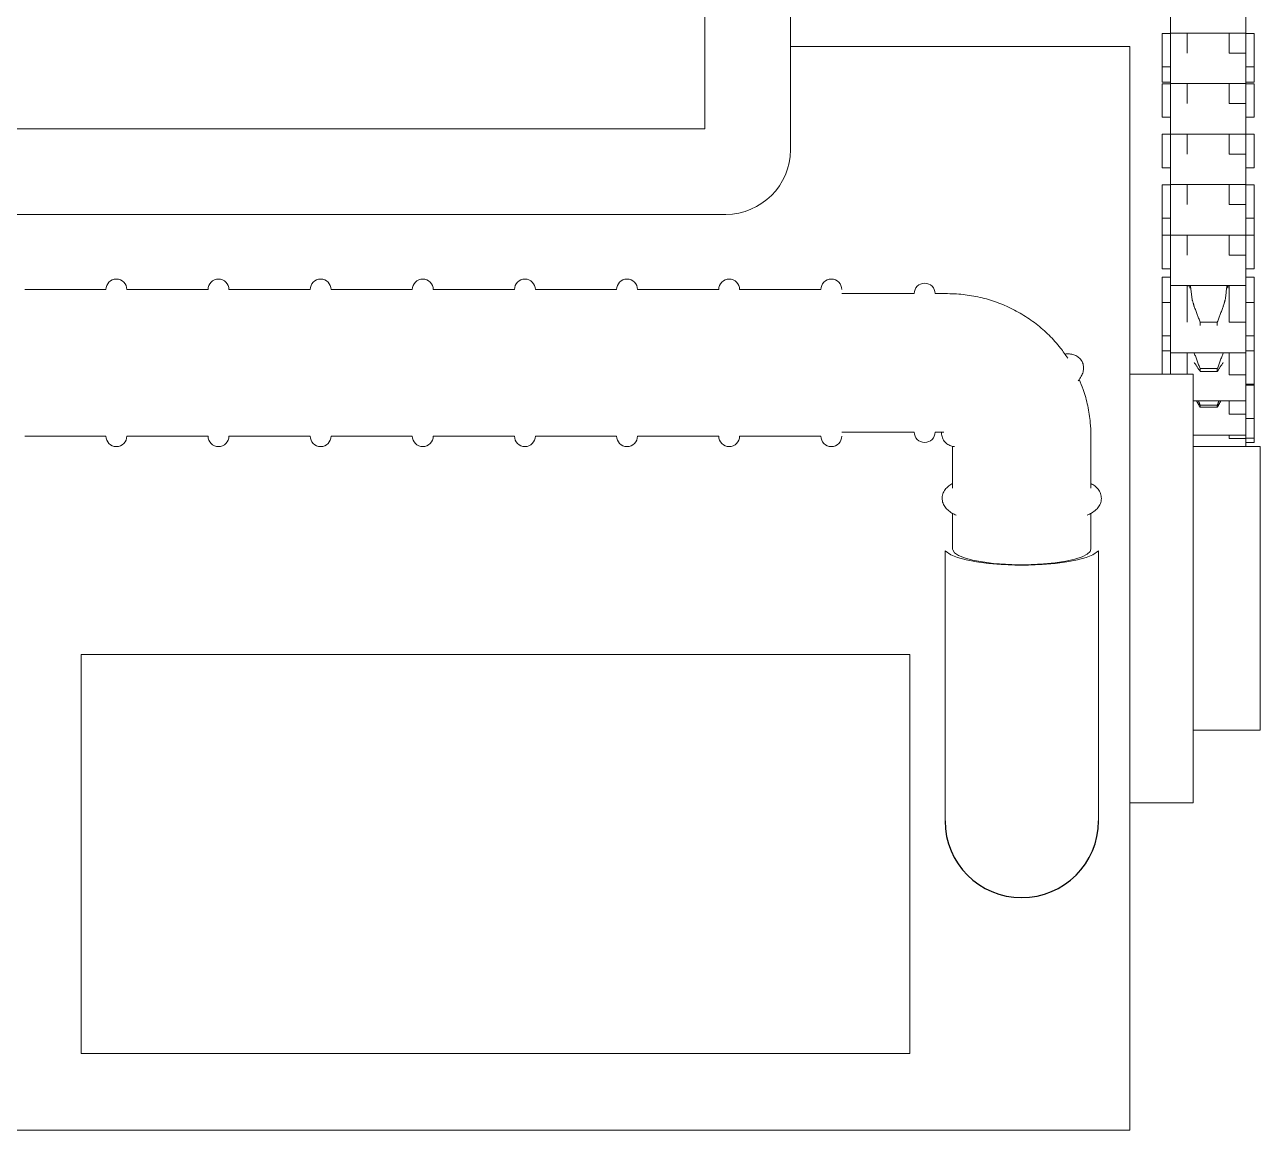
# Model space of a CAD drawing. Header units: inches. Extents: x 1.5 to 20.4, y 6.8 to 20.8.
# Drawn here: x 6.238 to 8.083, y 12.896 to 14.546 of the extents above; entities that cross this region are included whole.
import ezdxf

# ---------------------------------------------------------------- set-up
doc = ezdxf.new("R2010")
doc.units = ezdxf.units.IN
doc.header["$MEASUREMENT"] = 0

msp = doc.modelspace()

# ---------------------------------------------------------------- linework, layer by layer
at = {"color": 7, "linetype": 'Continuous', "lineweight": 15}
for p, q in [((7.253815, 16.30611), (7.253815, 14.390422)), ((7.381542, 14.359172), (7.381542, 15.889954)), ((7.949, 14.533256), (7.949, 14.578812)), ((8.0615, 14.533256), (8.0615, 14.578812)), ((7.9365, 14.482891), (7.9365, 14.532891)), ((7.949, 14.533256), (7.949, 14.503447)), ((7.974, 14.533256), (7.974, 14.503447)), ((8.0365, 14.533256), (8.0365, 14.503447)), ((8.0615, 14.533256), (8.0615, 14.503447)), ((8.074, 14.482891), (8.074, 14.532891)), ((7.888062, 14.513125), (7.888062, 12.895625)), ((7.888062, 14.513125), (7.888062, 13.980984)), ((7.949, 14.457891), (7.949, 14.503447)), ((8.0365, 14.503447), (8.0615, 14.503447)), ((8.0615, 14.457891), (8.0615, 14.503447)), ((7.9365, 14.482891), (7.9365, 14.459834)), ((8.074, 14.482891), (8.074, 14.459834)), ((7.9365, 14.407525), (7.9365, 14.457525)), ((7.949, 14.457891), (7.949, 14.428081)), ((7.974, 14.457891), (7.974, 14.428081)), ((8.0365, 14.457891), (8.0365, 14.428081)), ((8.0615, 14.457891), (8.0615, 14.428081)), ((8.074, 14.407525), (8.074, 14.457525)), ((7.949, 14.382525), (7.949, 14.428081)), ((8.0365, 14.428081), (8.0615, 14.428081)), ((8.0615, 14.382525), (8.0615, 14.428081)), ((5.347565, 14.390422), (7.253815, 14.390422)), ((7.9365, 14.332159), (7.9365, 14.382159)), ((7.949, 14.382525), (7.949, 14.352715)), ((7.974, 14.382525), (7.974, 14.352715)), ((8.0365, 14.382525), (8.0365, 14.352715)), ((8.0615, 14.382525), (8.0615, 14.352715)), ((8.074, 14.332159), (8.074, 14.382159)), ((7.949, 14.30716), (7.949, 14.352715)), ((8.0365, 14.352715), (8.0615, 14.352715)), ((8.0615, 14.30716), (8.0615, 14.352715)), ((7.9365, 14.332159), (7.9365, 14.332146)), ((8.074, 14.332159), (8.074, 14.332146)), ((7.9365, 14.256794), (7.9365, 14.306794)), ((7.949, 14.30716), (7.949, 14.27735)), ((7.974, 14.30716), (7.974, 14.27735)), ((8.0365, 14.30716), (8.0365, 14.27735)), ((8.0615, 14.30716), (8.0615, 14.27735)), ((8.074, 14.256794), (8.074, 14.306794)), ((5.316315, 14.262695), (7.285065, 14.262695)), ((7.949, 14.231794), (7.949, 14.27735)), ((8.0365, 14.27735), (8.0615, 14.27735)), ((8.0615, 14.231794), (8.0615, 14.27735)), ((7.9365, 14.256794), (7.9365, 14.231428)), ((8.074, 14.256794), (8.074, 14.231428)), ((7.9365, 14.181428), (7.9365, 14.231428)), ((7.949, 14.231794), (7.949, 14.201984)), ((7.974, 14.231794), (7.974, 14.201984)), ((8.0365, 14.231794), (8.0365, 14.201984)), ((8.0615, 14.231794), (8.0615, 14.201984)), ((8.074, 14.181428), (8.074, 14.231428)), ((7.949, 14.156428), (7.949, 14.201984)), ((8.0365, 14.201984), (8.0615, 14.201984)), ((8.0615, 14.156428), (8.0615, 14.201984)), ((7.9365, 14.168722), (7.9365, 14.131188)), ((8.074, 14.168722), (8.074, 14.131188)), ((7.949, 14.156428), (7.949, 14.101744)), ((7.974, 14.156428), (7.974, 14.101744)), ((7.97775, 14.152459), (7.97775, 14.156188)), ((8.034375, 14.152459), (8.034375, 14.156188)), ((8.0365, 14.156428), (8.0365, 14.101744)), ((8.0615, 14.156428), (8.0615, 14.101744)), ((7.9365, 14.131188), (7.9365, 14.081849)), ((8.074, 14.131188), (8.074, 14.081849)), ((7.949, 14.101744), (7.949, 14.05751)), ((7.99325, 14.096765), (7.99325, 14.101905)), ((7.99325, 14.101905), (8.018875, 14.101905)), ((8.018875, 14.096765), (8.018875, 14.101905)), ((8.0615, 14.101744), (8.0365, 14.101744)), ((8.0615, 14.101744), (8.0615, 14.056188)), ((7.9365, 14.081849), (7.9365, 14.081188)), ((7.9365, 14.081188), (7.9365, 14.059135)), ((8.074, 14.081849), (8.074, 14.081188)), ((8.074, 14.081188), (8.074, 14.059135)), ((7.9365, 14.059135), (7.9365, 14.024375)), ((8.074, 14.059135), (8.074, 14.009206)), ((7.949, 14.05751), (7.949, 14.056188)), ((7.949, 14.056188), (7.949, 14.024375)), ((7.974, 14.056188), (7.974, 14.024375)), ((8.0365, 14.056188), (8.0365, 14.023042)), ((8.0615, 14.056188), (8.0615, 14.023042)), ((7.983062, 13.384375), (7.983062, 14.024375)), ((7.99325, 14.028252), (7.99325, 14.032421)), ((7.99325, 14.032421), (8.018875, 14.032421)), ((8.018875, 14.028252), (7.99325, 14.028252)), ((8.018875, 14.028252), (8.018875, 14.032421)), ((8.0615, 14.023042), (8.0365, 14.023042)), ((8.0615, 14.023042), (8.0615, 13.984135)), ((8.074, 14.009206), (8.074, 14.009135)), ((8.074, 14.009206), (8.074, 14.007894)), ((8.074, 14.007894), (8.074, 13.957894)), ((8.0365, 13.984135), (8.0365, 13.964408)), ((8.0615, 13.984135), (8.0615, 13.964408)), ((7.888062, 13.980984), (7.888062, 13.767594)), ((7.99325, 13.974691), (7.99325, 13.977818)), ((7.99325, 13.977818), (8.018875, 13.977818)), ((8.018875, 13.974691), (7.99325, 13.974691)), ((8.018875, 13.974691), (8.018875, 13.977818)), ((8.0615, 13.964408), (8.0365, 13.964408)), ((8.0615, 13.964408), (8.0615, 13.932894)), ((8.074, 13.957894), (8.074, 13.928693)), ((8.0365, 13.932894), (8.0365, 13.928257)), ((8.0615, 13.932894), (8.0615, 13.928257)), ((8.0615, 13.928257), (8.0365, 13.928257)), ((8.0615, 13.928257), (8.0615, 13.916125)), ((8.074, 13.928693), (8.074, 13.922231)), ((8.083063, 13.492625), (8.083063, 13.916125)), ((7.983062, 13.813821), (7.983062, 13.384375)), ((8.083063, 13.776798), (8.083063, 13.492625)), ((6.322438, 13.605899), (7.559938, 13.605899)), ((6.322438, 13.605899), (6.322438, 13.486674)), ((6.322438, 13.605899), (7.559938, 13.605899)), ((6.322438, 13.605899), (6.322438, 13.486674)), ((7.559938, 13.605899), (7.559938, 13.486674)), ((7.559938, 13.605899), (7.559938, 13.486674)), ((6.322438, 13.486674), (6.322438, 13.010097)), ((6.322438, 13.486674), (6.322438, 13.010097)), ((7.559938, 13.486674), (7.559938, 13.010097)), ((7.559938, 13.486674), (7.559938, 13.010097))]:
    msp.add_line(p, q, dxfattribs=at)
at = {"color": 7, "linetype": 'Continuous', "lineweight": 15, "flags": 128}
for points in [[(7.830138, 13.762951), (7.829089, 13.759648), (7.824651, 13.75548), (7.816884, 13.751567), (7.806053, 13.748041), (7.792527, 13.745023), (7.776765, 13.742616), (7.759306, 13.740901), (7.740743, 13.739937), (7.721709, 13.739757), (7.702851, 13.740366), (7.684812, 13.741745), (7.668207, 13.743846), (7.6536, 13.746597), (7.64149, 13.749905), (7.632288, 13.753658), (7.626308, 13.757727), (7.623753, 13.761974), (7.623662, 13.762951)], [(7.612336, 13.35745), (7.612336, 13.760427), (7.620985, 13.754627), (7.630881, 13.750569), (7.643816, 13.746971), (7.659382, 13.743945), (7.677086, 13.741587), (7.696366, 13.739973), (7.716614, 13.739153), (7.737186, 13.739153), (7.757434, 13.739973), (7.776714, 13.741587), (7.794418, 13.743945), (7.809984, 13.746971), (7.822919, 13.750569), (7.832815, 13.754627), (7.841464, 13.760427), (7.841464, 13.35745)]]:
    msp.add_lwpolyline(points, dxfattribs=at)
at = {"color": 7, "linetype": 'Continuous', "lineweight": 15}
for centre, radius, start, end in [((7.285065, 14.359172), 0.096477, 270, 0), ((6.375068, 14.150472), 0.015625, 0, 180), ((6.527568, 14.150472), 0.015625, 0, 180), ((6.680068, 14.150472), 0.015625, 0, 180), ((6.832568, 14.150472), 0.015625, 0, 180), ((6.985068, 14.150472), 0.015625, 0, 180), ((7.137568, 14.150472), 0.015625, 0, 180), ((7.290068, 14.150472), 0.015625, 0, 180), ((7.442568, 14.150472), 0.015625, 0, 180), ((7.581938, 14.144335), 0.015625, 0, 180), ((6.375068, 13.931722), 0.015625, 180, 0), ((6.527568, 13.931722), 0.015625, 180, 0), ((6.680068, 13.931722), 0.015625, 180, 0), ((6.832568, 13.931722), 0.015625, 180, 0), ((6.985068, 13.931722), 0.015625, 180, 0), ((7.137568, 13.931722), 0.015625, 180, 0), ((7.290068, 13.931722), 0.015625, 180, 0), ((7.442568, 13.931722), 0.015625, 180, 0), ((7.581938, 13.937859), 0.015625, 180, 0)]:
    msp.add_arc(centre, radius, start, end, dxfattribs=at)
msp.add_arc((7.7269, 13.35745), 0.114564, 180, 0)
for points in [[(7.949, 14.532891), (7.9365, 14.532891)], [(7.949, 14.533256), (8.0615, 14.533256)], [(8.074, 14.532891), (8.0615, 14.532891)], [(7.888062, 14.513125), (7.381542, 14.513125)], [(7.888062, 14.513125), (7.381542, 14.513125)], [(7.9365, 14.482891), (7.949, 14.482891)], [(8.0615, 14.482891), (8.074, 14.482891)], [(7.9365, 14.459834), (7.949, 14.459834)], [(7.949, 14.457525), (7.9365, 14.457525)], [(7.949, 14.457891), (8.0615, 14.457891)], [(8.0615, 14.459834), (8.074, 14.459834)], [(8.074, 14.457525), (8.0615, 14.457525)], [(7.9365, 14.407525), (7.949, 14.407525)], [(8.0615, 14.407525), (8.074, 14.407525)], [(7.949, 14.382159), (7.9365, 14.382159)], [(7.949, 14.382525), (8.0615, 14.382525)], [(8.074, 14.382159), (8.0615, 14.382159)], [(7.9365, 14.332159), (7.949, 14.332159)], [(7.9365, 14.332146), (7.949, 14.332146)], [(8.0615, 14.332159), (8.074, 14.332159)], [(8.0615, 14.332146), (8.074, 14.332146)], [(7.949, 14.306794), (7.9365, 14.306794)], [(7.949, 14.30716), (8.0615, 14.30716)], [(8.074, 14.306794), (8.0615, 14.306794)], [(7.9365, 14.256794), (7.949, 14.256794)], [(8.0615, 14.256794), (8.074, 14.256794)], [(7.949, 14.231428), (7.9365, 14.231428)], [(7.949, 14.231794), (8.0615, 14.231794)], [(8.074, 14.231428), (8.0615, 14.231428)], [(7.9365, 14.181428), (7.949, 14.181428)], [(7.949, 14.168722), (7.9365, 14.168722)], [(8.0615, 14.181428), (8.074, 14.181428)], [(8.074, 14.168722), (8.0615, 14.168722)], [(6.359443, 14.150472), (6.238193, 14.150472)], [(6.511943, 14.150472), (6.390693, 14.150472)], [(6.664443, 14.150472), (6.543193, 14.150472)], [(6.816943, 14.150472), (6.695693, 14.150472)], [(6.969443, 14.150472), (6.848193, 14.150472)], [(7.121943, 14.150472), (7.000693, 14.150472)], [(7.274443, 14.150472), (7.153193, 14.150472)], [(7.426943, 14.150472), (7.305693, 14.150472)], [(7.949, 14.156428), (8.0615, 14.156428)], [(7.97775, 14.156188), (7.974, 14.156188)], [(7.978779, 14.156428), (7.981401, 14.135391)], [(8.030724, 14.135391), (8.033346, 14.156428)], [(8.0365, 14.156188), (8.034375, 14.156188)], [(7.566313, 14.144335), (7.458193, 14.144335)], [(7.615938, 14.144335), (7.597562, 14.144335)], [(7.981401, 14.135391), (7.984439, 14.124884)], [(8.027686, 14.124884), (8.030724, 14.135391)], [(7.949, 14.131188), (7.9365, 14.131188)], [(7.984439, 14.124884), (7.99325, 14.101905)], [(8.018875, 14.101905), (8.027686, 14.124884)], [(8.074, 14.131188), (8.0615, 14.131188)], [(7.9365, 14.081188), (7.949, 14.081188)], [(8.0615, 14.081188), (8.074, 14.081188)], [(7.949, 14.059135), (7.9365, 14.059135)], [(8.074, 14.059135), (8.0615, 14.059135)], [(7.949, 14.056188), (8.0615, 14.056188)], [(7.984303, 14.056188), (7.984439, 14.055698)], [(7.984439, 14.055698), (7.99325, 14.032421)], [(7.99325, 14.028252), (7.984439, 14.041625)], [(8.018875, 14.032421), (8.027686, 14.055698)], [(8.027686, 14.041625), (8.018875, 14.028252)], [(8.027686, 14.055698), (8.027822, 14.056188)], [(7.983062, 14.024375), (7.888062, 14.024375)], [(7.983062, 14.024375), (7.888062, 14.024375)], [(8.0615, 14.009135), (8.074, 14.009135)], [(8.074, 14.007894), (8.0615, 14.007894)], [(7.983062, 13.984135), (8.0615, 13.984135)], [(7.99325, 13.974691), (7.987966, 13.984135)], [(7.990848, 13.984135), (7.99325, 13.977818)], [(8.024159, 13.984135), (8.018875, 13.974691)], [(8.018875, 13.977818), (8.021277, 13.984135)], [(8.0615, 13.957894), (8.074, 13.957894)], [(6.238193, 13.931722), (6.359443, 13.931722)], [(6.390693, 13.931722), (6.511943, 13.931722)], [(6.543193, 13.931722), (6.664443, 13.931722)], [(6.695693, 13.931722), (6.816943, 13.931722)], [(6.848193, 13.931722), (6.969443, 13.931722)], [(7.000693, 13.931722), (7.121943, 13.931722)], [(7.153193, 13.931722), (7.274443, 13.931722)], [(7.305693, 13.931722), (7.426943, 13.931722)], [(7.458193, 13.937859), (7.566313, 13.937859)], [(7.597562, 13.937859), (7.610745, 13.937859)], [(7.830138, 13.853981), (7.830138, 13.932978)], [(7.983062, 13.932894), (8.0615, 13.932894)], [(7.623662, 13.916673), (7.623662, 13.853981)], [(8.083063, 13.916125), (7.983062, 13.916125)], [(8.083063, 13.916125), (7.983062, 13.916125)], [(8.0615, 13.928693), (8.074, 13.928693)], [(8.0615, 13.922231), (8.074, 13.922231)], [(7.623662, 13.81646), (7.623662, 13.762951)], [(7.830138, 13.762951), (7.830138, 13.816465)], [(7.983062, 13.492625), (8.083063, 13.492625)], [(7.983062, 13.492625), (8.083063, 13.492625)], [(7.888062, 13.384375), (7.983062, 13.384375)], [(7.888062, 13.384375), (7.983062, 13.384375)], [(6.322438, 13.010097), (7.559938, 13.010097)], [(6.322438, 13.010097), (7.559938, 13.010097)], [(5.419313, 12.895625), (7.888062, 12.895625)], [(5.419313, 12.895625), (7.888062, 12.895625)]]:
    msp.add_open_spline(points, degree=1, dxfattribs=at)
for points, knots in [([(7.795626, 14.048031), (7.792064, 14.053151), (7.783636, 14.065265), (7.767941, 14.082582), (7.748671, 14.099531), (7.727428, 14.114049), (7.704569, 14.125957), (7.680404, 14.135082), (7.655285, 14.141236), (7.633632, 14.144001), (7.620476, 14.144249), (7.615938, 14.144335)], [0, 0, 0, 0, 0.088331246, 0.209005033, 0.32978664, 0.450716022, 0.571805304, 0.693054348, 0.814455796, 0.935994062, 1, 1, 1, 1]), ([(7.811317, 14.014135), (7.813042, 14.016371), (7.815788, 14.020494), (7.818573, 14.026954), (7.819647, 14.033956), (7.818193, 14.041664), (7.813641, 14.048279), (7.807456, 14.05231), (7.801025, 14.054148), (7.795828, 14.054691), (7.792309, 14.054281), (7.791201, 14.054152)], [0.51821037, 0.51821037, 0.51821037, 0.51821037, 0.589941166, 0.649569874, 0.702577929, 0.753265948, 0.808706826, 0.858865211, 0.910325837, 0.971744347, 1, 1, 1, 1]), ([(7.830138, 13.932978), (7.829975, 13.939241), (7.829591, 13.953991), (7.825877, 13.976983), (7.820132, 13.998639), (7.814643, 14.011361), (7.812521, 14.01628)], [0, 0, 0, 0, 0.21907738, 0.51596762, 0.81282971, 1, 1, 1, 1]), ([(7.60714, 13.937859), (7.607195, 13.935548), (7.607303, 13.930905), (7.610908, 13.923897), (7.616531, 13.919059), (7.621974, 13.916852), (7.625227, 13.916211), (7.626544, 13.916032)], [0, 0, 0, 0, 0.122612711, 0.246432596, 0.372321435, 0.494846353, 0.579778115, 0.579778115, 0.579778115, 0.579778115]), ([(7.623662, 13.860905), (7.622823, 13.860513), (7.619434, 13.858932), (7.615085, 13.85522), (7.610305, 13.849209), (7.607672, 13.841523), (7.608239, 13.833244), (7.611646, 13.826262), (7.616537, 13.820935), (7.622308, 13.816925), (7.62684, 13.814675), (7.629141, 13.813682)], [0, 0, 0, 0, 0.021356959, 0.086330719, 0.140731396, 0.192085229, 0.248176549, 0.299520491, 0.352237896, 0.414657805, 0.471384289, 0.471384289, 0.471384289, 0.471384289]), ([(7.824777, 13.813732), (7.827011, 13.814702), (7.831769, 13.817071), (7.837785, 13.821308), (7.842847, 13.827246), (7.845815, 13.834464), (7.845924, 13.842509), (7.84318, 13.849701), (7.838581, 13.855311), (7.834318, 13.85887), (7.831097, 13.860464), (7.830138, 13.860938)], [0.470749906, 0.470749906, 0.470749906, 0.470749906, 0.532824722, 0.611345628, 0.673435262, 0.731491248, 0.788855914, 0.847316961, 0.905350534, 0.971829196, 1, 1, 1, 1])]:
    msp.add_open_spline(points, degree=3, knots=knots, dxfattribs=at)

doc.saveas('drawing.dxf')
